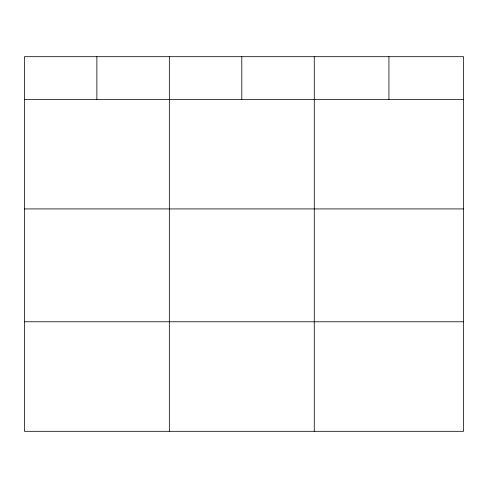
<?xml version="1.0" encoding="UTF-8"?>
<svg xmlns="http://www.w3.org/2000/svg" width="488" height="488" viewBox="0 0 488 488"><rect width="100%" height="100%" fill="white"/><g stroke="black" fill="none" stroke-linecap="round" stroke-linejoin="round"><path stroke-width="0.73" d="M463.6 208.919L463.6 56.687L24.4 56.687L24.4 431.313L463.6 431.313L463.6 208.919L24.4 208.919M24.4 99.375L463.6 99.375M24.4 321.775L463.6 321.775M388.936 56.687L388.936 99.375M314.272 56.687L314.272 431.313M241.804 56.687L241.804 99.375M169.336 56.687L169.336 431.313M96.868 56.687L96.868 99.375"/></g></svg>
